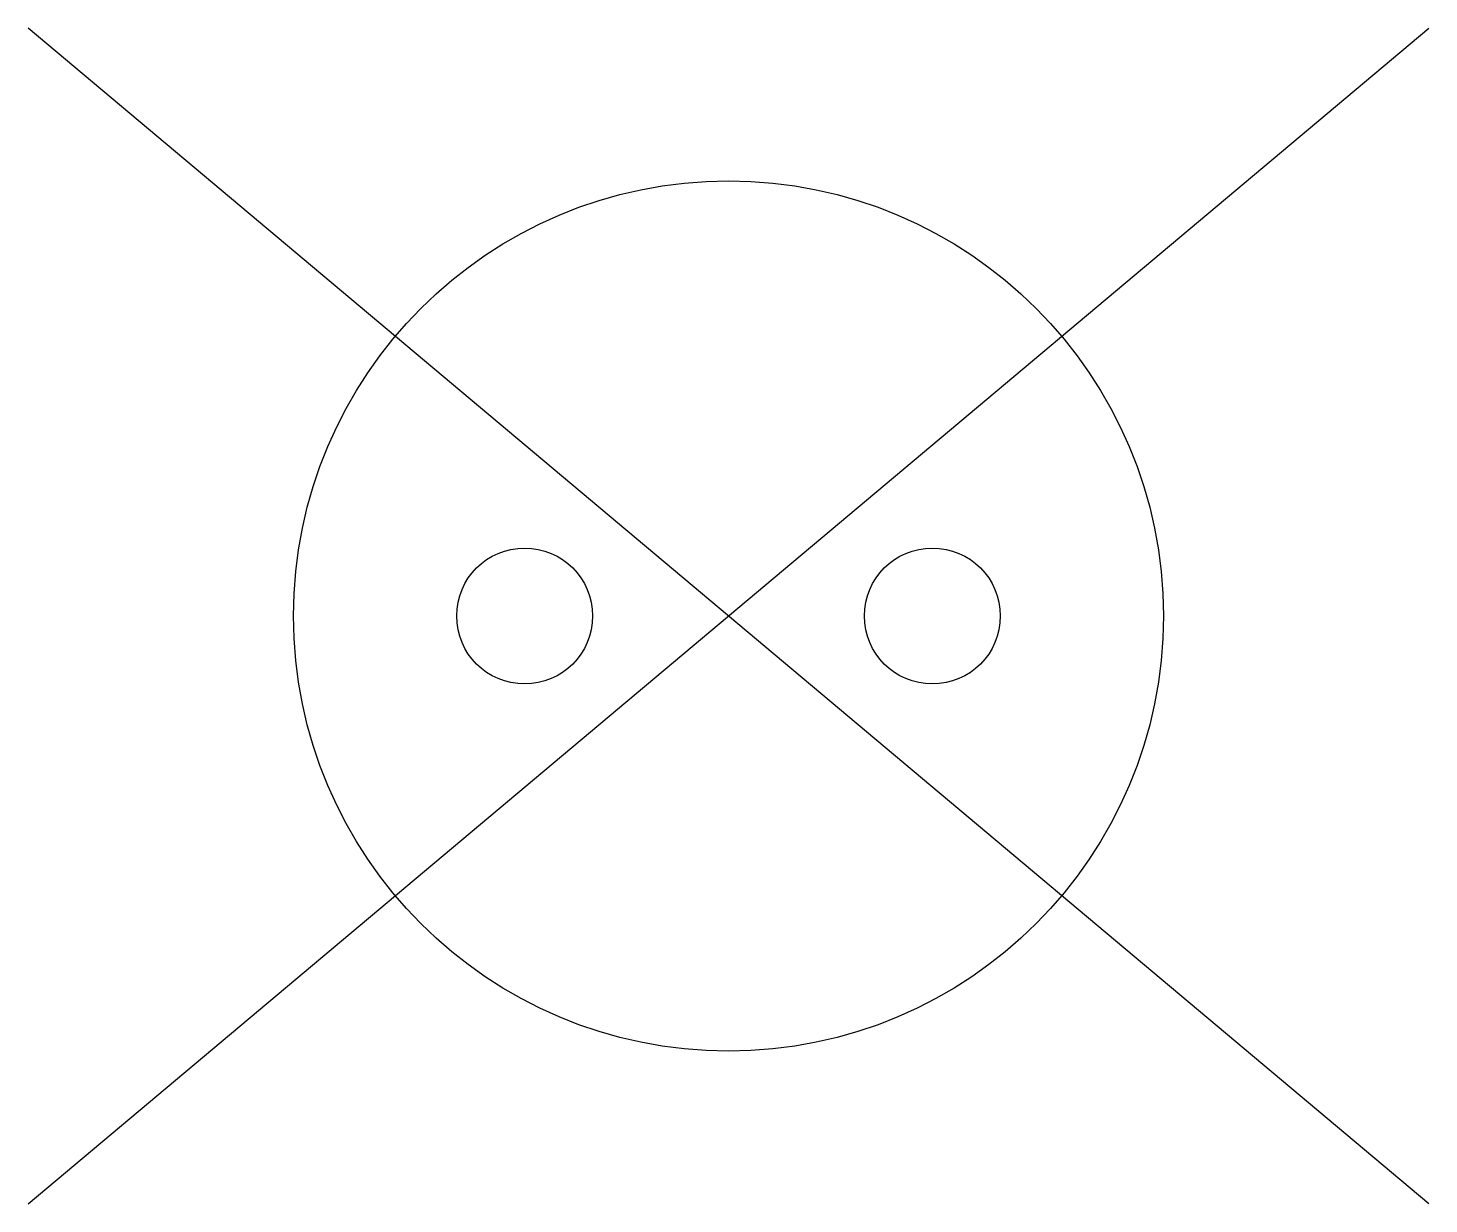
# Model space of a CAD drawing. Extents: x -3.22 to 3.22, y -2.7 to 2.7.
import ezdxf

# ---------------------------------------------------------------- set-up
doc = ezdxf.new("R2010")
doc.units = 0

msp = doc.modelspace()

# ---------------------------------------------------------------- linework, layer by layer
for p, q in [((-3.2212, -2.7029), (3.2212, 2.7029)), ((3.2212, -2.7029), (-3.2212, 2.7029))]:
    msp.add_line(p, q)
for centre, radius in [((0, 0), 2), ((-0.9375, 0), 0.3125), ((0.9375, 0), 0.3125)]:
    msp.add_circle(centre, radius)

doc.saveas('drawing.dxf')
